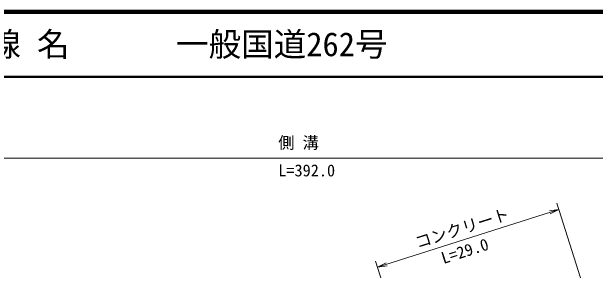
# Model space of a CAD drawing. Units: millimetres, scale not verified. Extents: x 40000 to 680000, y 20000 to 380000.
# Drawn here: x 191485 to 281135, y 340297 to 380000 of the extents above; entities that cross this region are included whole.
import ezdxf
from ezdxf.enums import TextEntityAlignment as Align

# ---------------------------------------------------------------- set-up
doc = ezdxf.new("R2010")
doc.units = ezdxf.units.MM
doc.header["$LTSCALE"] = 1000
for name, color, linetype, lineweight in [('M-STR-STR3', 7, 'Continuous', 13), ('M-TTL', 2, 'Continuous', 140), ('M-TTL-LINE', 7, 'Continuous', 13), ('M-TTL-TXT', 7, 'Continuous', 13)]:
    doc.layers.add(name, color=color, linetype=linetype, lineweight=lineweight)
doc.styles.add('ＭＳ ゴシック', font='')
doc.styles.get('ＭＳ ゴシック').set_extended_font_data('MS Gothic')

# ---------------------------------------------------------------- blocks, each defined once
blk = doc.blocks.new('open_arrow')
at = {"color": 0, "linetype": 'Continuous', "lineweight": -2}
blk.add_lwpolyline([(7.5, 1.25), (0, 0), (7.5, -1.25)], dxfattribs=at)

msp = doc.modelspace()

# ---------------------------------------------------------------- linework, layer by layer
at = {"layer": 'M-STR-STR3'}
for p, q in [((74847, 357491), (451427, 357514)), ((279257, 337941), (275221, 350600)), ((247687, 340771), (275525, 349647)), ((251762, 327991), (247383, 341724))]:
    msp.add_line(p, q, dxfattribs=at)
at = {"layer": 'M-TTL'}
msp.add_line((680000, 380000), (40000, 380000), dxfattribs=at)
at = {"layer": 'M-TTL-LINE', "lineweight": 50}
msp.add_line((40000, 370000), (680000, 370000), dxfattribs=at)

# ---------------------------------------------------------------- block references
at = {"layer": 'M-STR-STR3', "xscale": 193, "yscale": 193}
for p, rotation in [((275525, 349647), 197.7), ((247687, 340771), 17.7)]:
    msp.add_blockref('open_arrow', p, dxfattribs=dict(at, rotation=rotation))

# ---------------------------------------------------------------- texts
at = {"layer": 'M-STR-STR3', "style": 'ＭＳ ゴシック'}
for s, rotation, p in [('側 溝', 359.994, (232416, 358423)), ('L=392.0', 359.994, (232436, 354167)), ('コンクリート', 17.623, (253973, 343108)), ('L=29.0', 17.684, (257973, 340730))]:
    msp.add_text(s, height=1833, rotation=rotation, dxfattribs=at).set_placement(p, align=Align.BOTTOM_LEFT)
at = {"layer": 'M-TTL-TXT', "style": 'ＭＳ ゴシック'}
for s, p in [('路 線 名', (180380, 375000)), ('一般国道262号', (216734, 375000))]:
    msp.add_text(s, height=3666, dxfattribs=at).set_placement(p, align=Align.MIDDLE_LEFT)

doc.saveas('drawing.dxf')
